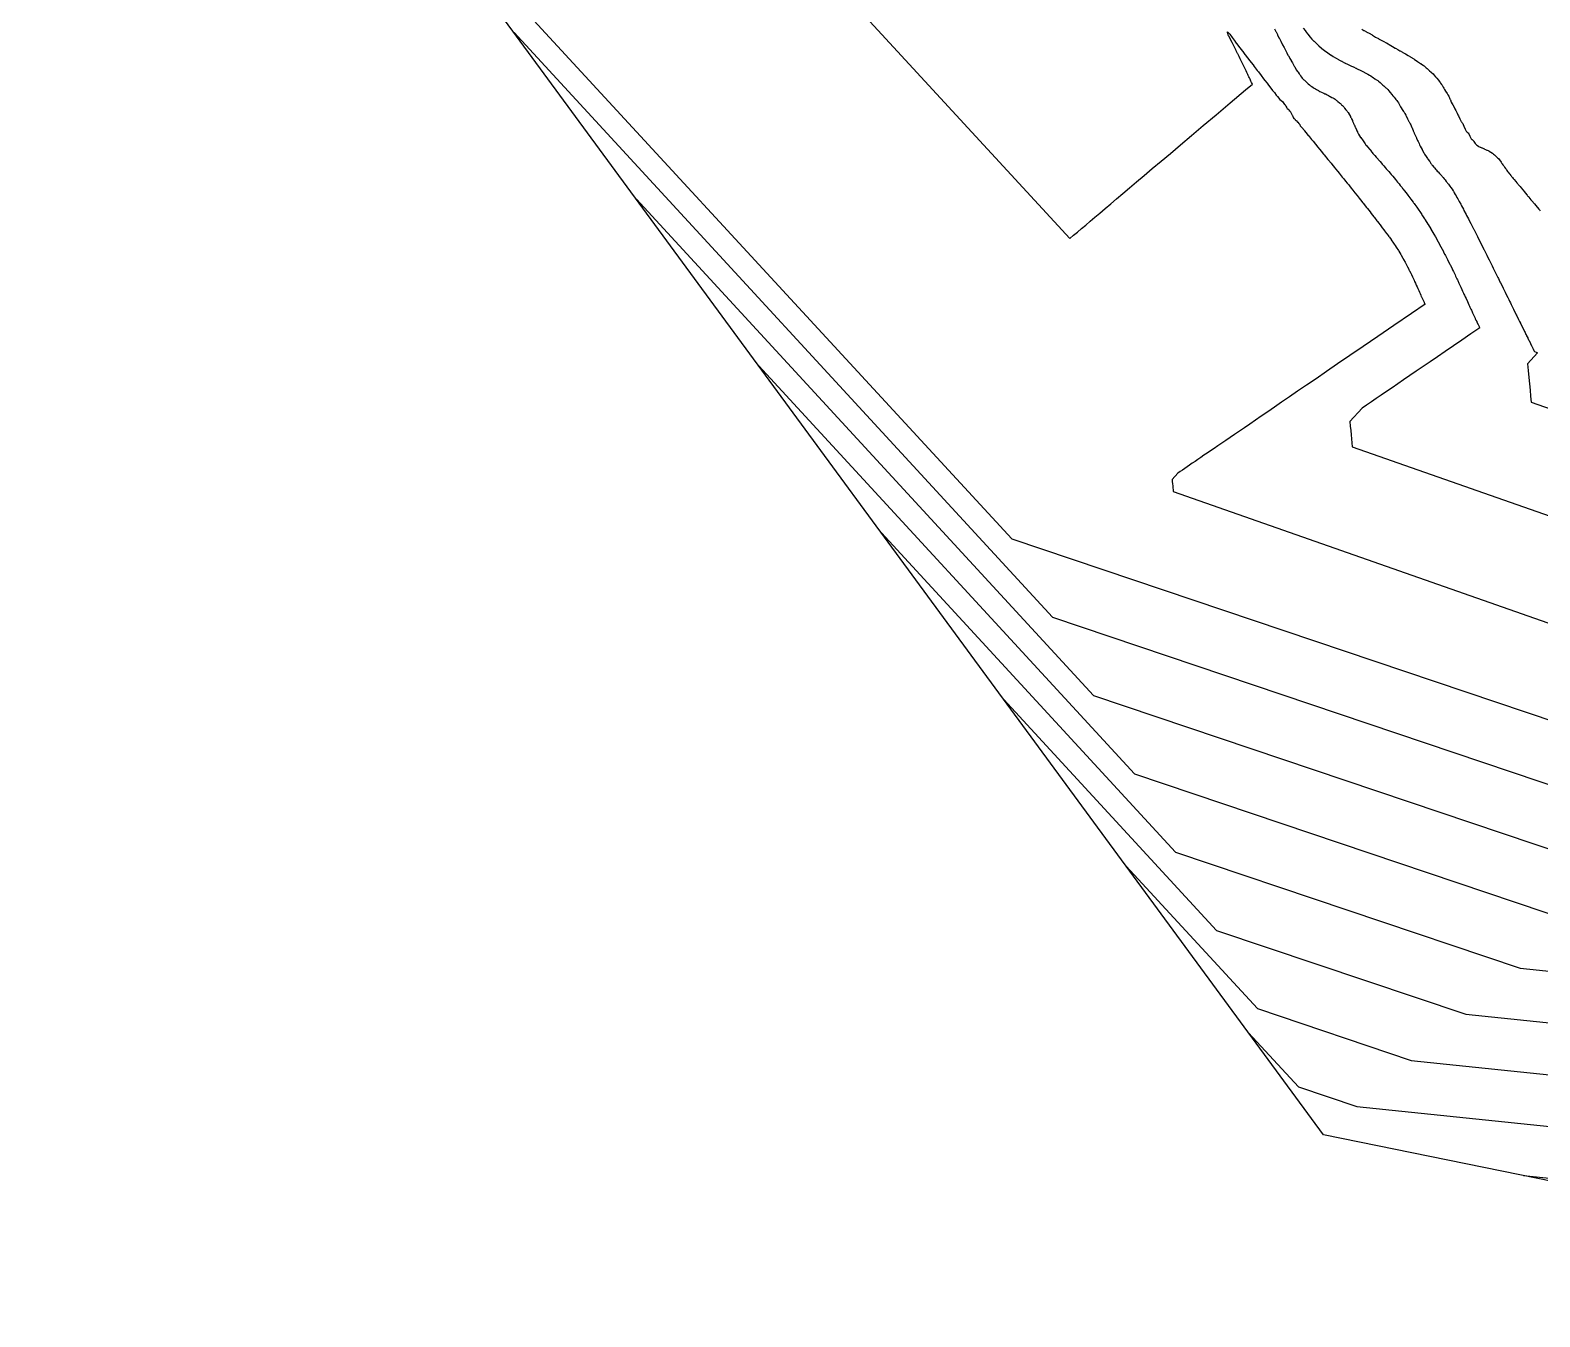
# Model space of a CAD drawing. Header units: metres. Extents: x 483462 to 484492, y 8428718 to 8429266.
# Drawn here: x 483975.6 to 484053.9, y 8428790.6 to 8428857.3 of the extents above; entities that cross this region are included whole.
import ezdxf

# ---------------------------------------------------------------- set-up
doc = ezdxf.new("R2010")
doc.units = ezdxf.units.M
for name, color, linetype in [('C-TINN-BNDY', 110, 'Continuous'), ('C-TOPO-MAJR', 9, 'Continuous'), ('C-TOPO-MINR', 8, 'Continuous')]:
    doc.layers.add(name, color=color, linetype=linetype)

msp = doc.modelspace()

# ---------------------------------------------------------------- linework, layer by layer
at = {"layer": 'C-TINN-BNDY', "color": 110, "linetype": 'Continuous', "lineweight": -3, "flags": 128}
msp.add_lwpolyline([(484356.011, 8428717.652), (484316.508, 8428764.559), (484253.206, 8428791.702), (484187.12, 8428782.998), (484135.288, 8428803.636), (484079.215, 8428796.364), (484071.31, 8428794.188), (484042.706, 8428800.02), (483993.83, 8428866.564), (483819.354, 8428977.94)], dxfattribs=at)
at = {"layer": 'C-TOPO-MAJR', "color": 9, "linetype": 'Continuous', "lineweight": -3, "flags": 128}
for points, elevation in [([(484012.04, 8428865.535), (484029.537, 8428846.543), (484029.728, 8428846.705), (484029.929, 8428846.874), (484030.139, 8428847.052), (484030.36, 8428847.239), (484030.593, 8428847.436), (484030.838, 8428847.643), (484031.096, 8428847.862), (484031.369, 8428848.093), (484031.658, 8428848.337), (484031.964, 8428848.596), (484032.289, 8428848.871), (484032.635, 8428849.163), (484033.003, 8428849.474), (484033.396, 8428849.807), (484033.817, 8428850.163), (484034.268, 8428850.545), (484034.754, 8428850.955), (484035.277, 8428851.398), (484035.844, 8428851.877), (484036.458, 8428852.397), (484037.127, 8428852.963), (484037.858, 8428853.581), (484038.661, 8428854.26), (484039.009, 8428854.554), (484038.992, 8428854.59), (484038.972, 8428854.63), (484038.954, 8428854.668), (484038.936, 8428854.706), (484038.915, 8428854.749), (484038.889, 8428854.803), (484038.857, 8428854.87), (484038.826, 8428854.932), (484038.794, 8428854.999), (484038.774, 8428855.042), (484038.739, 8428855.114), (484038.722, 8428855.15), (484038.679, 8428855.237), (484038.663, 8428855.27), (484038.594, 8428855.415), (484038.579, 8428855.446), (484038.524, 8428855.56), (484038.509, 8428855.59), (484038.457, 8428855.697), (484038.445, 8428855.723), (484038.391, 8428855.834), (484038.38, 8428855.858), (484038.322, 8428855.978), (484038.254, 8428856.118), (484038.243, 8428856.14), (484038.173, 8428856.286), (484038.163, 8428856.304), (484038.088, 8428856.462), (484038.029, 8428856.574), (484037.959, 8428856.704), (484037.957, 8428856.709), (484037.955, 8428856.714), (484037.786, 8428857.039), (484037.773, 8428857.064), (484037.715, 8428857.233), (484037.713, 8428857.272), (484037.733, 8428857.243), (484037.812, 8428857.175), (484037.833, 8428857.149), (484037.963, 8428856.963), (484038.11, 8428856.754), (484038.12, 8428856.742), (484038.25, 8428856.574), (484038.293, 8428856.518), (484038.295, 8428856.515), (484038.297, 8428856.513), (484038.559, 8428856.173), (484038.574, 8428856.153), (484038.823, 8428855.83), (484038.866, 8428855.776), (484039.044, 8428855.545), (484039.107, 8428855.464), (484039.261, 8428855.263), (484039.323, 8428855.182), (484039.462, 8428855.003), (484039.593, 8428854.833), (484039.665, 8428854.74), (484039.775, 8428854.597), (484039.853, 8428854.495), (484039.966, 8428854.348), (484040.058, 8428854.228), (484040.153, 8428854.108), (484040.251, 8428853.982), (484040.313, 8428853.91), (484040.438, 8428853.75), (484040.503, 8428853.695), (484040.566, 8428853.649), (484040.68, 8428853.499), (484040.712, 8428853.473), (484040.729, 8428853.44), (484040.743, 8428853.406), (484040.806, 8428853.327), (484040.824, 8428853.289), (484040.897, 8428853.23), (484040.916, 8428853.189), (484040.972, 8428853.148), (484040.991, 8428853.11), (484041.021, 8428853.049), (484041.04, 8428853.008), (484041.054, 8428852.981), (484041.075, 8428852.938), (484041.086, 8428852.919), (484041.107, 8428852.877), (484041.126, 8428852.838), (484041.135, 8428852.824), (484041.165, 8428852.775), (484041.181, 8428852.762), (484041.225, 8428852.714), (484041.231, 8428852.703), (484041.278, 8428852.66), (484041.292, 8428852.653), (484041.3, 8428852.643), (484041.36, 8428852.578), (484041.367, 8428852.569), (484041.426, 8428852.503), (484041.438, 8428852.495), (484041.443, 8428852.487), (484041.465, 8428852.452), (484041.47, 8428852.444), (484041.489, 8428852.406), (484041.493, 8428852.398), (484041.497, 8428852.391), (484041.564, 8428852.309), (484041.578, 8428852.292), (484041.707, 8428852.136), (484041.718, 8428852.122), (484041.792, 8428852.033), (484041.796, 8428852.027), (484041.8, 8428852.022), (484041.845, 8428851.967), (484041.893, 8428851.909), (484041.899, 8428851.902), (484041.96, 8428851.828), (484041.967, 8428851.82), (484042.078, 8428851.684), (484042.08, 8428851.682), (484042.157, 8428851.587), (484042.279, 8428851.439), (484042.286, 8428851.43), (484042.415, 8428851.273), (484042.491, 8428851.182), (484042.505, 8428851.164), (484042.581, 8428851.073), (484042.71, 8428850.915), (484042.735, 8428850.884), (484042.932, 8428850.641), (484042.968, 8428850.597), (484043.092, 8428850.446), (484043.137, 8428850.39), (484043.209, 8428850.302), (484043.278, 8428850.218), (484043.332, 8428850.151), (484043.447, 8428850.009), (484043.51, 8428849.931), (484043.674, 8428849.728), (484043.749, 8428849.635), (484043.849, 8428849.511), (484043.936, 8428849.403), (484043.993, 8428849.333), (484044.046, 8428849.267), (484044.143, 8428849.145), (484044.228, 8428849.04), (484044.331, 8428848.91), (484044.444, 8428848.768), (484044.555, 8428848.63), (484044.62, 8428848.547), (484044.739, 8428848.397), (484044.774, 8428848.353), (484044.807, 8428848.311), (484044.935, 8428848.149), (484044.982, 8428848.088), (484045.116, 8428847.918), (484045.176, 8428847.842), (484045.31, 8428847.67), (484045.341, 8428847.63), (484045.474, 8428847.458), (484045.488, 8428847.44), (484045.502, 8428847.422), (484045.686, 8428847.182), (484045.701, 8428847.162), (484045.891, 8428846.911), (484045.903, 8428846.895), (484045.91, 8428846.886), (484046.07, 8428846.669), (484046.071, 8428846.668), (484046.072, 8428846.667), (484046.12, 8428846.601), (484046.206, 8428846.482), (484046.209, 8428846.478), (484046.333, 8428846.302), (484046.337, 8428846.296), (484046.455, 8428846.119), (484046.459, 8428846.113), (484046.464, 8428846.107), (484046.471, 8428846.095), (484046.586, 8428845.912), (484046.604, 8428845.881), (484046.71, 8428845.705), (484046.724, 8428845.681), (484046.819, 8428845.516), (484046.828, 8428845.5), (484046.838, 8428845.483), (484046.853, 8428845.455), (484046.938, 8428845.302), (484046.967, 8428845.248), (484047.041, 8428845.108), (484047.06, 8428845.072), (484047.127, 8428844.943), (484047.139, 8428844.919), (484047.151, 8428844.895), (484047.17, 8428844.855), (484047.23, 8428844.735), (484047.265, 8428844.663), (484047.318, 8428844.554), (484047.339, 8428844.509), (484047.386, 8428844.409), (484047.4, 8428844.379), (484047.413, 8428844.352), (484047.422, 8428844.331), (484047.432, 8428844.31), (484047.475, 8428844.215), (484047.516, 8428844.123), (484047.555, 8428844.038), (484047.598, 8428843.941), (484047.629, 8428843.874), (484047.644, 8428843.84), (484047.682, 8428843.754), (484047.716, 8428843.678), (484047.751, 8428843.598), (484047.778, 8428843.537), (484047.794, 8428843.503), (484047.819, 8428843.449), (484047.842, 8428843.399), (484047.87, 8428843.338), (484047.886, 8428843.302), (484047.905, 8428843.263), (484047.921, 8428843.229), (484047.934, 8428843.203), (484047.94, 8428843.189), (484047.949, 8428843.171), (484047.951, 8428843.167), (484047.961, 8428843.147), (484047.965, 8428843.139), (484047.97, 8428843.128), (484047.972, 8428843.126), (484047.27, 8428842.646), (484046.349, 8428842.017), (484045.516, 8428841.448), (484044.759, 8428840.932), (484044.069, 8428840.46), (484043.436, 8428840.028), (484042.855, 8428839.63), (484042.318, 8428839.264), (484041.821, 8428838.924), (484041.36, 8428838.609), (484040.93, 8428838.316), (484040.53, 8428838.042), (484040.155, 8428837.786), (484039.804, 8428837.547), (484039.474, 8428837.321), (484039.164, 8428837.109), (484038.872, 8428836.91), (484038.595, 8428836.721), (484038.334, 8428836.543), (484038.087, 8428836.374), (484037.852, 8428836.213), (484037.629, 8428836.061), (484037.417, 8428835.916), (484037.215, 8428835.778), (484037.023, 8428835.647), (484036.839, 8428835.521), (484036.664, 8428835.401), (484036.496, 8428835.287), (484036.335, 8428835.177), (484036.181, 8428835.072), (484036.033, 8428834.971), (484035.892, 8428834.874), (484035.755, 8428834.781), (484035.624, 8428834.691), (484035.498, 8428834.605), (484035.377, 8428834.523), (484035.26, 8428834.443), (484035.147, 8428834.366), (484034.843, 8428834.033), (484034.853, 8428833.919), (484034.863, 8428833.809), (484034.873, 8428833.703), (484034.882, 8428833.6), (484034.891, 8428833.5), (484034.9, 8428833.404), (484063.379, 8428823.433)], 1200), ([(484019.752, 8428831.271), (484035.024, 8428814.694), (484052.905, 8428808.67), (484068.061, 8428807.103), (484071.551, 8428808.622), (484079.428, 8428809.816), (484084.246, 8428807.982), (484084.254, 8428807.983), (484084.255, 8428807.983), (484096.626, 8428807.403), (484124.37, 8428809.61), (484135.021, 8428810.86), (484145.441, 8428809.121), (484158.924, 8428794.225)], 1210)]:
    msp.add_lwpolyline(points, dxfattribs=dict(at, elevation=elevation))
at = {"layer": 'C-TOPO-MINR', "color": 8, "linetype": 'Continuous', "lineweight": -3, "flags": 128}
for points, elevation in [([(483994.334, 8428865.877), (484026.517, 8428830.945), (484064.199, 8428818.248), (484065.285, 8428818.136), (484065.535, 8428818.245), (484079.596, 8428820.375), (484088.197, 8428817.102), (484088.212, 8428817.103), (484088.212, 8428817.103), (484110.292, 8428816.067), (484112.281, 8428816.225), (484134.726, 8428818.86), (484156.684, 8428815.196), (484185.099, 8428783.803)], 1202), ([(484040.164, 8428857.414), (484040.232, 8428857.276), (484040.24, 8428857.26), (484040.308, 8428857.122), (484040.315, 8428857.11), (484040.39, 8428856.96), (484040.398, 8428856.945), (484040.483, 8428856.78), (484040.489, 8428856.768), (484040.575, 8428856.604), (484040.581, 8428856.594), (484040.657, 8428856.449), (484040.66, 8428856.443), (484040.73, 8428856.306), (484040.794, 8428856.182), (484040.806, 8428856.159), (484040.872, 8428856.035), (484040.882, 8428856.016), (484040.95, 8428855.895), (484040.958, 8428855.881), (484041.021, 8428855.77), (484041.031, 8428855.754), (484041.087, 8428855.655), (484041.103, 8428855.628), (484041.18, 8428855.489), (484041.208, 8428855.44), (484041.273, 8428855.328), (484041.291, 8428855.296), (484041.355, 8428855.202), (484041.367, 8428855.185), (484041.379, 8428855.168), (484041.434, 8428855.09), (484041.465, 8428855.044), (484041.512, 8428854.974), (484041.559, 8428854.91), (484041.595, 8428854.859), (484041.668, 8428854.789), (484041.689, 8428854.769), (484041.712, 8428854.749), (484041.791, 8428854.679), (484041.838, 8428854.634), (484041.901, 8428854.574), (484041.976, 8428854.509), (484042.032, 8428854.459), (484042.088, 8428854.424), (484042.168, 8428854.374), (484042.225, 8428854.341), (484042.28, 8428854.31), (484042.346, 8428854.27), (484042.374, 8428854.253), (484042.437, 8428854.216), (484042.466, 8428854.199), (484042.517, 8428854.174), (484042.589, 8428854.139), (484042.639, 8428854.116), (484042.714, 8428854.081), (484042.773, 8428854.053), (484042.803, 8428854.039), (484042.834, 8428854.024), (484042.891, 8428853.997), (484042.966, 8428853.955), (484043.012, 8428853.931), (484043.056, 8428853.906), (484043.134, 8428853.864), (484043.184, 8428853.837), (484043.216, 8428853.82), (484043.248, 8428853.802), (484043.299, 8428853.773), (484043.377, 8428853.708), (484043.416, 8428853.676), (484043.452, 8428853.645), (484043.534, 8428853.576), (484043.577, 8428853.54), (484043.611, 8428853.512), (484043.644, 8428853.483), (484043.683, 8428853.449), (484043.751, 8428853.365), (484043.776, 8428853.335), (484043.799, 8428853.304), (484043.868, 8428853.217), (484043.896, 8428853.182), (484043.925, 8428853.146), (484043.953, 8428853.11), (484043.976, 8428853.08), (484044.025, 8428852.993), (484044.037, 8428852.972), (484044.049, 8428852.95), (484044.096, 8428852.864), (484044.11, 8428852.84), (484044.13, 8428852.805), (484044.15, 8428852.768), (484044.161, 8428852.747), (484044.201, 8428852.654), (484044.208, 8428852.638), (484044.215, 8428852.622), (484044.255, 8428852.528), (484044.262, 8428852.512), (484044.279, 8428852.473), (484044.296, 8428852.434), (484044.302, 8428852.419), (484044.351, 8428852.311), (484044.356, 8428852.299), (484044.407, 8428852.186), (484044.412, 8428852.176), (484044.432, 8428852.131), (484044.437, 8428852.12), (484044.458, 8428852.075), (484044.462, 8428852.065), (484044.521, 8428851.959), (484044.525, 8428851.952), (484044.63, 8428851.779), (484044.632, 8428851.776), (484044.634, 8428851.773), (484044.754, 8428851.611), (484044.754, 8428851.611), (484044.757, 8428851.608), (484044.835, 8428851.508), (484044.868, 8428851.451), (484044.871, 8428851.447), (484044.905, 8428851.39), (484044.91, 8428851.384), (484044.984, 8428851.296), (484045.105, 8428851.154), (484045.117, 8428851.14), (484045.185, 8428851.061), (484045.2, 8428851.044), (484045.233, 8428851), (484045.265, 8428850.958), (484045.302, 8428850.913), (484045.341, 8428850.867), (484045.362, 8428850.842), (484045.44, 8428850.753), (484045.468, 8428850.722), (484045.6, 8428850.572), (484045.634, 8428850.532), (484045.71, 8428850.447), (484045.749, 8428850.402), (484045.787, 8428850.358), (484045.83, 8428850.308), (484045.908, 8428850.218), (484045.959, 8428850.159), (484046.087, 8428850.01), (484046.159, 8428849.927), (484046.221, 8428849.854), (484046.257, 8428849.812), (484046.293, 8428849.771), (484046.363, 8428849.687), (484046.433, 8428849.601), (484046.544, 8428849.466), (484046.624, 8428849.368), (484046.686, 8428849.292), (484046.777, 8428849.178), (484046.808, 8428849.141), (484046.838, 8428849.104), (484046.894, 8428849.031), (484046.994, 8428848.902), (484047.081, 8428848.788), (484047.189, 8428848.645), (484047.236, 8428848.583), (484047.357, 8428848.417), (484047.38, 8428848.388), (484047.402, 8428848.359), (484047.44, 8428848.303), (484047.538, 8428848.164), (484047.643, 8428848.013), (484047.696, 8428847.935), (484047.802, 8428847.777), (484047.829, 8428847.737), (484047.843, 8428847.717), (484047.949, 8428847.554), (484047.961, 8428847.537), (484047.971, 8428847.521), (484047.98, 8428847.505), (484048.116, 8428847.289), (484048.129, 8428847.268), (484048.265, 8428847.042), (484048.279, 8428847.021), (484048.426, 8428846.769), (484048.429, 8428846.764), (484048.43, 8428846.761), (484048.432, 8428846.759), (484048.51, 8428846.621), (484048.578, 8428846.502), (484048.58, 8428846.498), (484048.584, 8428846.491), (484048.721, 8428846.242), (484048.728, 8428846.229), (484048.857, 8428845.988), (484048.864, 8428845.974), (484048.872, 8428845.96), (484048.99, 8428845.734), (484049.006, 8428845.704), (484049.032, 8428845.653), (484049.138, 8428845.445), (484049.159, 8428845.405), (484049.257, 8428845.208), (484049.272, 8428845.179), (484049.287, 8428845.149), (484049.376, 8428844.968), (484049.402, 8428844.913), (484049.448, 8428844.819), (484049.527, 8428844.656), (484049.558, 8428844.591), (484049.63, 8428844.441), (484049.649, 8428844.399), (484049.669, 8428844.357), (484049.733, 8428844.221), (484049.767, 8428844.146), (484049.829, 8428844.015), (484049.883, 8428843.898), (484049.923, 8428843.813), (484049.971, 8428843.708), (484049.993, 8428843.658), (484050.017, 8428843.606), (484050.059, 8428843.514), (484050.1, 8428843.423), (484050.173, 8428843.264), (484050.208, 8428843.189), (484050.251, 8428843.093), (484050.281, 8428843.029), (484050.302, 8428842.982), (484050.321, 8428842.939), (484050.351, 8428842.874), (484050.375, 8428842.821), (484050.418, 8428842.728), (484050.438, 8428842.684), (484050.519, 8428842.509), (484050.567, 8428842.405), (484050.581, 8428842.375), (484050.614, 8428842.308), (484050.653, 8428842.228), (484050.664, 8428842.205), (484050.724, 8428842.081), (484050.731, 8428842.067), (484050.775, 8428841.975), (484050.798, 8428841.928), (484050.801, 8428841.922), (484050.809, 8428841.906), (484050.81, 8428841.903), (484050.811, 8428841.902), (484050.348, 8428841.586), (484049.883, 8428841.268), (484049.441, 8428840.966), (484049.019, 8428840.678), (484048.618, 8428840.404), (484048.235, 8428840.142), (484047.868, 8428839.892), (484047.518, 8428839.653), (484047.183, 8428839.424), (484046.862, 8428839.204), (484046.554, 8428838.994), (484046.258, 8428838.792), (484045.974, 8428838.598), (484045.7, 8428838.411), (484045.438, 8428838.232), (484045.185, 8428838.059), (484044.941, 8428837.892), (484044.706, 8428837.732), (484044.07, 8428837.037), (484044.092, 8428836.8), (484044.113, 8428836.571), (484044.133, 8428836.349), (484044.153, 8428836.134), (484044.172, 8428835.926), (484044.19, 8428835.725), (484060.931, 8428829.863)], 1198), ([(484041.654, 8428857.454), (484041.76, 8428857.317), (484041.774, 8428857.298), (484041.876, 8428857.153), (484041.882, 8428857.144), (484041.889, 8428857.135), (484042.001, 8428856.99), (484042.01, 8428856.98), (484042.104, 8428856.882), (484042.208, 8428856.784), (484042.215, 8428856.778), (484042.318, 8428856.682), (484042.319, 8428856.68), (484042.385, 8428856.614), (484042.457, 8428856.541), (484042.46, 8428856.538), (484042.6, 8428856.408), (484042.605, 8428856.403), (484042.608, 8428856.401), (484042.759, 8428856.289), (484042.764, 8428856.286), (484042.771, 8428856.281), (484042.916, 8428856.183), (484042.931, 8428856.172), (484043.063, 8428856.076), (484043.082, 8428856.063), (484043.208, 8428855.977), (484043.329, 8428855.909), (484043.353, 8428855.895), (484043.475, 8428855.832), (484043.502, 8428855.818), (484043.634, 8428855.745), (484043.65, 8428855.737), (484043.664, 8428855.729), (484043.79, 8428855.662), (484043.805, 8428855.654), (484043.828, 8428855.643), (484043.94, 8428855.589), (484043.98, 8428855.57), (484044.092, 8428855.518), (484044.118, 8428855.506), (484044.239, 8428855.45), (484044.257, 8428855.441), (484044.373, 8428855.386), (484044.393, 8428855.377), (484044.421, 8428855.362), (484044.524, 8428855.311), (484044.573, 8428855.286), (484044.674, 8428855.235), (484044.706, 8428855.219), (484044.814, 8428855.167), (484044.836, 8428855.156), (484044.858, 8428855.144), (484044.965, 8428855.089), (484044.999, 8428855.068), (484045.091, 8428855.01), (484045.15, 8428854.973), (484045.238, 8428854.914), (484045.276, 8428854.89), (484045.37, 8428854.833), (484045.396, 8428854.816), (484045.423, 8428854.799), (484045.517, 8428854.736), (484045.557, 8428854.701), (484045.636, 8428854.633), (484045.705, 8428854.569), (484045.779, 8428854.5), (484045.825, 8428854.459), (484045.903, 8428854.391), (484045.935, 8428854.363), (484045.967, 8428854.334), (484046.042, 8428854.263), (484046.092, 8428854.202), (484046.157, 8428854.124), (484046.244, 8428854.015), (484046.304, 8428853.939), (484046.361, 8428853.867), (484046.418, 8428853.799), (484046.453, 8428853.757), (484046.503, 8428853.694), (484046.538, 8428853.65), (484046.587, 8428853.572), (484046.624, 8428853.513), (484046.706, 8428853.379), (484046.739, 8428853.324), (484046.791, 8428853.239), (484046.825, 8428853.188), (484046.86, 8428853.134), (484046.889, 8428853.089), (484046.924, 8428853.034), (484046.97, 8428852.943), (484046.989, 8428852.904), (484047.065, 8428852.748), (484047.081, 8428852.714), (484047.13, 8428852.616), (484047.146, 8428852.585), (484047.18, 8428852.522), (484047.194, 8428852.496), (484047.228, 8428852.433), (484047.272, 8428852.332), (484047.281, 8428852.312), (484047.356, 8428852.14), (484047.362, 8428852.125), (484047.408, 8428852.018), (484047.413, 8428852.007), (484047.445, 8428851.939), (484047.449, 8428851.93), (484047.481, 8428851.862), (484047.529, 8428851.755), (484047.531, 8428851.752), (484047.587, 8428851.628), (484047.612, 8428851.574), (484047.613, 8428851.572), (484047.659, 8428851.468), (484047.662, 8428851.462), (484047.69, 8428851.397), (484047.718, 8428851.335), (484047.723, 8428851.325), (484047.818, 8428851.156), (484047.827, 8428851.141), (484047.917, 8428850.983), (484047.93, 8428850.962), (484047.952, 8428850.912), (484047.974, 8428850.864), (484047.992, 8428850.838), (484048.097, 8428850.693), (484048.119, 8428850.664), (484048.218, 8428850.528), (484048.236, 8428850.495), (484048.261, 8428850.463), (484048.28, 8428850.429), (484048.303, 8428850.397), (484048.327, 8428850.364), (484048.353, 8428850.334), (484048.433, 8428850.239), (484048.461, 8428850.207), (484048.537, 8428850.118), (484048.567, 8428850.085), (484048.605, 8428850.04), (484048.65, 8428849.99), (484048.72, 8428849.913), (484048.769, 8428849.859), (484048.836, 8428849.785), (484048.869, 8428849.748), (484048.906, 8428849.706), (484048.971, 8428849.627), (484049.01, 8428849.581), (484049.073, 8428849.505), (484049.114, 8428849.453), (484049.145, 8428849.416), (484049.192, 8428849.352), (484049.257, 8428849.259), (484049.311, 8428849.182), (484049.373, 8428849.094), (484049.429, 8428849.009), (484049.444, 8428848.988), (484049.458, 8428848.967), (484049.473, 8428848.941), (484049.488, 8428848.912), (484049.541, 8428848.827), (484049.58, 8428848.758), (484049.63, 8428848.669), (484049.674, 8428848.594), (484049.727, 8428848.496), (484049.749, 8428848.456), (484049.822, 8428848.319), (484049.842, 8428848.281), (484049.864, 8428848.24), (484049.961, 8428848.056), (484049.993, 8428847.996), (484050.102, 8428847.786), (484050.129, 8428847.736), (484050.219, 8428847.561), (484050.243, 8428847.515), (484050.348, 8428847.311), (484050.366, 8428847.274), (484050.482, 8428847.047), (484050.49, 8428847.032), (484050.496, 8428847.021), (484050.618, 8428846.78), (484050.62, 8428846.776), (484050.688, 8428846.642), (484050.748, 8428846.522), (484050.751, 8428846.517), (484050.877, 8428846.267), (484050.891, 8428846.239), (484051.015, 8428845.992), (484051.03, 8428845.961), (484051.039, 8428845.943), (484051.16, 8428845.701), (484051.172, 8428845.677), (484051.185, 8428845.651), (484051.298, 8428845.426), (484051.314, 8428845.393), (484051.346, 8428845.328), (484051.45, 8428845.12), (484051.512, 8428844.994), (484051.61, 8428844.798), (484051.7, 8428844.617), (484051.749, 8428844.518), (484051.778, 8428844.46), (484051.859, 8428844.296), (484051.889, 8428844.234), (484051.951, 8428844.11), (484052.02, 8428843.969), (484052.129, 8428843.75), (484052.188, 8428843.63), (484052.264, 8428843.477), (484052.315, 8428843.372), (484052.356, 8428843.289), (484052.399, 8428843.202), (484052.444, 8428843.112), (484052.529, 8428842.938), (484052.565, 8428842.865), (484052.71, 8428842.571), (484052.735, 8428842.522), (484052.825, 8428842.34), (484052.84, 8428842.308), (484052.878, 8428842.231), (484052.918, 8428842.15), (484052.931, 8428842.123), (484053.005, 8428841.975), (484053.136, 8428841.71), (484053.137, 8428841.707), (484053.163, 8428841.655), (484053.21, 8428841.559), (484053.212, 8428841.556), (484053.242, 8428841.496), (484053.243, 8428841.492), (484053.269, 8428841.44), (484053.301, 8428841.376), (484053.303, 8428841.372), (484053.347, 8428841.283), (484053.35, 8428841.278), (484053.355, 8428841.268), (484053.438, 8428841.102), (484053.444, 8428841.089), (484053.5, 8428840.976), (484053.504, 8428840.968), (484053.509, 8428840.958), (484053.562, 8428840.852), (484053.568, 8428840.841), (484053.57, 8428840.837), (484053.608, 8428840.762), (484053.611, 8428840.756), (484053.611, 8428840.755), (484053.626, 8428840.725), (484053.642, 8428840.695), (484053.648, 8428840.681), (484053.65, 8428840.678), (484053.748, 8428840.636), (484053.815, 8428840.606), (484053.298, 8428840.041), (484053.331, 8428839.68), (484053.362, 8428839.332), (484053.393, 8428838.995), (484053.423, 8428838.668), (484053.452, 8428838.352), (484053.479, 8428838.046), (484058.484, 8428836.294)], 1196), ([(484000.689, 8428857.226), (484028.643, 8428826.882), (484061.375, 8428815.854), (484065.979, 8428815.378), (484067.039, 8428815.839), (484079.554, 8428817.735), (484087.21, 8428814.822), (484087.222, 8428814.823), (484087.223, 8428814.823), (484106.876, 8428813.901), (484115.303, 8428814.571), (484134.8, 8428816.86), (484153.873, 8428813.677), (484178.556, 8428786.408)], 1204), ([(484044.686, 8428857.404), (484044.803, 8428857.339), (484044.817, 8428857.331), (484044.933, 8428857.269), (484044.958, 8428857.254), (484045.08, 8428857.187), (484045.222, 8428857.104), (484045.251, 8428857.086), (484045.402, 8428856.996), (484045.548, 8428856.911), (484045.559, 8428856.904), (484045.69, 8428856.834), (484045.694, 8428856.831), (484045.698, 8428856.829), (484045.825, 8428856.763), (484045.961, 8428856.69), (484045.963, 8428856.689), (484046.06, 8428856.634), (484046.117, 8428856.602), (484046.117, 8428856.601), (484046.278, 8428856.508), (484046.281, 8428856.507), (484046.425, 8428856.424), (484046.432, 8428856.42), (484046.555, 8428856.35), (484046.67, 8428856.285), (484046.687, 8428856.275), (484046.806, 8428856.207), (484046.82, 8428856.199), (484046.949, 8428856.124), (484046.96, 8428856.118), (484047.09, 8428856.043), (484047.102, 8428856.035), (484047.219, 8428855.965), (484047.239, 8428855.951), (484047.383, 8428855.856), (484047.419, 8428855.832), (484047.56, 8428855.736), (484047.584, 8428855.719), (484047.728, 8428855.629), (484047.745, 8428855.618), (484047.763, 8428855.607), (484047.892, 8428855.519), (484047.919, 8428855.495), (484048.033, 8428855.397), (484048.081, 8428855.354), (484048.175, 8428855.268), (484048.204, 8428855.241), (484048.288, 8428855.173), (484048.305, 8428855.159), (484048.323, 8428855.145), (484048.401, 8428855.076), (484048.434, 8428855.036), (484048.521, 8428854.932), (484048.583, 8428854.854), (484048.662, 8428854.752), (484048.701, 8428854.703), (484048.76, 8428854.629), (484048.779, 8428854.604), (484048.828, 8428854.539), (484048.847, 8428854.515), (484048.86, 8428854.49), (484048.896, 8428854.426), (484048.909, 8428854.4), (484048.942, 8428854.338), (484048.982, 8428854.275), (484049.038, 8428854.188), (484049.113, 8428854.07), (484049.163, 8428853.991), (484049.208, 8428853.92), (484049.23, 8428853.869), (484049.244, 8428853.838), (484049.263, 8428853.79), (484049.275, 8428853.759), (484049.288, 8428853.728), (484049.305, 8428853.684), (484049.318, 8428853.653), (484049.335, 8428853.612), (484049.378, 8428853.531), (484049.411, 8428853.47), (484049.493, 8428853.318), (484049.522, 8428853.263), (484049.571, 8428853.173), (484049.587, 8428853.143), (484049.606, 8428853.108), (484049.625, 8428853.072), (484049.639, 8428853.044), (484049.682, 8428852.953), (484049.7, 8428852.913), (484049.78, 8428852.745), (484049.796, 8428852.71), (484049.844, 8428852.61), (484049.859, 8428852.592), (484049.889, 8428852.554), (484049.903, 8428852.537), (484049.933, 8428852.499), (484049.973, 8428852.408), (484049.981, 8428852.388), (484049.991, 8428852.368), (484050.061, 8428852.205), (484050.106, 8428852.106), (484050.116, 8428852.098), (484050.163, 8428852.059), (484050.212, 8428852.019), (484050.219, 8428852.014), (484050.222, 8428852.006), (484050.29, 8428851.858), (484050.292, 8428851.853), (484050.36, 8428851.703), (484050.409, 8428851.677), (484050.41, 8428851.676), (484050.46, 8428851.65), (484050.46, 8428851.65), (484050.46, 8428851.65), (484050.461, 8428851.648), (484050.507, 8428851.57), (484050.508, 8428851.568), (484050.572, 8428851.468), (484050.575, 8428851.464), (484050.659, 8428851.39), (484050.665, 8428851.385), (484050.748, 8428851.325), (484050.755, 8428851.319), (484050.841, 8428851.278), (484050.85, 8428851.273), (484050.921, 8428851.242), (484050.93, 8428851.238), (484050.975, 8428851.22), (484051.02, 8428851.202), (484051.031, 8428851.198), (484051.109, 8428851.164), (484051.187, 8428851.131), (484051.199, 8428851.126), (484051.244, 8428851.105), (484051.289, 8428851.083), (484051.303, 8428851.074), (484051.384, 8428851.02), (484051.465, 8428850.964), (484051.483, 8428850.951), (484051.53, 8428850.918), (484051.575, 8428850.884), (484051.593, 8428850.867), (484051.659, 8428850.802), (484051.722, 8428850.738), (484051.739, 8428850.72), (484051.777, 8428850.683), (484051.814, 8428850.646), (484051.828, 8428850.627), (484051.868, 8428850.576), (484051.883, 8428850.555), (484051.925, 8428850.497), (484051.965, 8428850.436), (484051.981, 8428850.412), (484052.013, 8428850.361), (484052.03, 8428850.336), (484052.054, 8428850.305), (484052.079, 8428850.276), (484052.1, 8428850.244), (484052.148, 8428850.179), (484052.193, 8428850.116), (484052.223, 8428850.076), (484052.26, 8428850.02), (484052.292, 8428849.98), (484052.343, 8428849.919), (484052.38, 8428849.873), (484052.43, 8428849.813), (484052.449, 8428849.784), (484052.467, 8428849.756), (484052.505, 8428849.711), (484052.55, 8428849.658), (484052.605, 8428849.592), (484052.682, 8428849.501), (484052.744, 8428849.427), (484052.787, 8428849.375), (484052.808, 8428849.346), (484052.829, 8428849.317), (484052.902, 8428849.231), (484052.954, 8428849.168), (484053.046, 8428849.059), (484053.132, 8428848.957), (484053.177, 8428848.902), (484053.28, 8428848.78), (484053.297, 8428848.759), (484053.314, 8428848.738), (484053.334, 8428848.714), (484053.355, 8428848.688), (484053.471, 8428848.55), (484053.516, 8428848.495), (484053.652, 8428848.332), (484053.722, 8428848.247), (484053.874, 8428848.063), (484053.91, 8428848.02), (484053.926, 8428848.001), (484053.942, 8428847.982)], 1194), ([(484007.043, 8428848.574), (484030.77, 8428822.82), (484058.552, 8428813.459), (484066.673, 8428812.619), (484068.543, 8428813.434), (484079.512, 8428815.095), (484086.222, 8428812.542), (484086.233, 8428812.543), (484086.234, 8428812.543), (484103.459, 8428811.735), (484118.326, 8428812.918), (484134.874, 8428814.86), (484151.062, 8428812.159), (484172.012, 8428789.014)], 1206), ([(484013.398, 8428839.923), (484032.897, 8428818.757), (484055.728, 8428811.064), (484067.367, 8428809.861), (484070.047, 8428811.028), (484079.47, 8428812.455), (484085.234, 8428810.262), (484085.244, 8428810.263), (484085.245, 8428810.263), (484100.043, 8428809.569), (484121.348, 8428811.264), (484134.947, 8428812.86), (484148.252, 8428810.64), (484165.468, 8428791.619)], 1208), ([(484026.107, 8428822.619), (484037.151, 8428810.632), (484050.081, 8428806.275), (484068.755, 8428804.345), (484073.055, 8428806.217), (484079.386, 8428807.176), (484083.259, 8428805.702), (484083.265, 8428805.702), (484083.266, 8428805.703), (484093.209, 8428805.237), (484127.393, 8428807.956), (484135.095, 8428808.86), (484142.63, 8428807.603), (484152.381, 8428796.83)], 1212), ([(484032.462, 8428813.968), (484039.277, 8428806.569), (484047.258, 8428803.881), (484069.449, 8428801.586), (484074.559, 8428803.811), (484079.344, 8428804.536), (484082.271, 8428803.422), (484082.276, 8428803.422), (484082.277, 8428803.423), (484089.793, 8428803.071), (484130.415, 8428806.302), (484135.169, 8428806.86), (484139.819, 8428806.084), (484145.837, 8428799.436)], 1214), ([(484038.816, 8428805.316), (484041.404, 8428802.507), (484044.434, 8428801.486), (484070.143, 8428798.828), (484076.063, 8428801.405), (484079.302, 8428801.896), (484081.283, 8428801.142), (484081.287, 8428801.142), (484081.288, 8428801.143), (484086.376, 8428800.904), (484133.437, 8428804.648), (484135.242, 8428804.86), (484137.008, 8428804.566), (484139.293, 8428802.041)], 1216), ([(484053.074, 8428797.906), (484070.836, 8428796.07), (484077.567, 8428799), (484079.26, 8428799.256), (484080.296, 8428798.862), (484080.297, 8428798.862), (484080.299, 8428798.863), (484082.96, 8428798.738), (484120.633, 8428801.735)], 1218)]:
    msp.add_lwpolyline(points, dxfattribs=dict(at, elevation=elevation))

doc.saveas('drawing.dxf')
